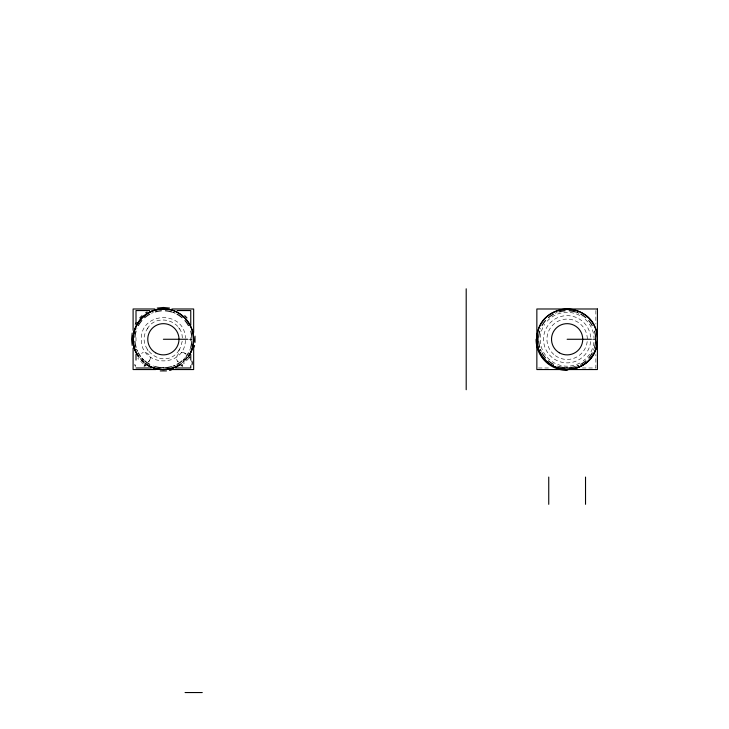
<?xml version="1.0" encoding="UTF-8"?>
<svg xmlns="http://www.w3.org/2000/svg" width="729" height="729" viewBox="0 0 729 729"><rect width="100%" height="100%" fill="white"/><g stroke="black" fill="none" stroke-linecap="round" stroke-linejoin="round"><path stroke-width="0.55" stroke-dasharray="3.65 2.73" d="M538.64 337.181L538.567 339.267A28.568 28.568 0 0 0 538.64 341.3M185.43 340.352C184.71 368.427 140.642 367.343 141.298 339.267C140.642 311.183 184.71 310.098 185.43 338.183M182.204 341.181L180.865 346.74L178.605 350.904L179.653 349.282L179.134 350.12M190.743 347.496L189.768 350.193M594.5 347.496L593.524 350.193M149.472 360.627C153.063 355.305 144.707 350.066 141.554 353.456M136.697 329.061L136.997 328.332M540.444 329.061L540.754 328.332M149.172 361.119L148.534 361.958M149.636 360.354L148.552 361.93M179.152 350.093C165.091 372.182 132.76 347.851 148.16 327.631L147.112 329.253C155.414 312.705 182.769 319.949 182.268 338.311M187.973 356.882L182.596 362.678A30.299 30.299 0 0 0 187.699 357.301M186.97 356.937L183.107 361.265M188.92 358.203L183.553 363.844M185.458 357.383L183.216 359.834L183.571 359.461A28.568 28.568 0 0 0 184.975 357.975M172.609 366.304L174.559 365.566M576.357 366.304L578.307 365.566M164.426 367.817L162.339 367.817M566.096 367.817L568.183 367.817M188.656 339.267L191.955 339.267L191.882 337.181M592.413 339.267L595.711 339.267L595.629 337.181M163.378 367.981L165.091 367.981M538.421 367.981L550.987 367.981M567.135 367.981L568.93 367.981M582.389 367.981L595.848 367.981L595.848 354.467M564.009 367.662L567.135 367.826M160.252 367.662L163.378 367.826A28.568 28.568 0 0 0 165.419 367.762M575.427 311.939L578.307 312.969M557.084 365.967L558.842 366.596M171.67 311.939L174.559 312.969M153.336 365.967L155.095 366.596M184.738 353.173C179.425 349.783 173.529 357.748 178.222 361.948M185.239 353.474L186.068 354.112M184.464 353.009L186.041 354.094M143.212 363.844L137.845 358.203M142.1 358.331L143.549 359.834L141.308 357.383M141.608 359.187L143.659 361.265L140.67 358.085M178.186 361.912L177.566 361.092M178.623 327.658L179.626 329.216M148.142 350.868L147.13 349.309M541.264 351.396L540.444 349.473M137.508 351.396L136.697 349.473M595.848 310.554L595.848 324.068M595.848 337.573L595.848 340.953M190.761 337.573L190.761 340.953M136.004 337.573L136.004 340.953M595.639 337.226A28.568 28.568 0 0 1 595.639 341.3M579.008 365.256A28.568 28.568 0 0 1 577.122 366.04M541.146 351.132A28.568 28.568 0 0 1 540.362 349.255M555.27 313.279A28.568 28.568 0 0 1 557.147 312.495M577.122 312.495A28.568 28.568 0 0 1 579.008 313.279M191.882 337.226A28.568 28.568 0 0 1 191.882 341.3M175.252 365.256A28.568 28.568 0 0 1 173.365 366.04M143.176 359.47A28.568 28.568 0 0 1 141.791 357.975M137.389 351.132A28.568 28.568 0 0 1 136.615 349.255M151.514 313.279A28.568 28.568 0 0 1 153.4 312.495M173.365 312.495A28.568 28.568 0 0 1 175.252 313.279M186.888 358.349A30.281 30.281 0 0 1 183.271 362.103M144.296 362.778A30.281 30.281 0 0 1 139.877 358.349M585.232 319.293A26.955 26.955 0 0 1 583.191 360.91M579.837 363.033A26.955 26.955 0 0 1 544.727 324.296M547.169 321.17A26.955 26.955 0 0 1 582.106 316.86M590.645 341.582A23.62 23.62 0 0 1 554.341 359.115A23.62 23.62 0 0 1 555.325 318.81A23.62 23.62 0 0 1 590.727 338.11M185.13 359.206L183.125 361.247L185.13 359.206M144.169 362.678L139.977 358.477A30.299 30.299 0 0 0 144.169 362.668M555.38 355.679A20.184 20.184 0 0 0 587.228 341.245A20.184 20.184 0 0 0 558.806 320.878A20.184 20.184 0 0 0 555.38 355.679"/><path stroke-width="1.09" d="M138.209 356.089C124.395 337.363 140.141 307.911 163.378 308.987C186.624 307.911 202.37 337.363 188.556 356.089A30.299 30.299 0 0 0 193.659 339.267M536.854 339.267C536.927 299.583 597.343 299.583 597.416 339.267C597.343 378.952 536.927 378.952 536.854 339.267A30.299 30.299 0 0 0 567.116 369.557A30.299 30.299 0 0 0 597.416 339.267A30.281 30.281 0 0 0 551.999 313.042A30.281 30.281 0 0 0 551.999 365.493A30.281 30.281 0 0 0 597.416 339.267M195.026 342.384L195.026 336.151M192.301 363.352L191.946 364.782M132.195 333.062L131.585 339.267L132.195 345.464M194.224 346.995L194.57 345.464M135.339 324.277L136.104 322.92M139.822 317.908L142.027 315.703M144.98 365.502L144.214 366.14M181.047 365.703L182.323 364.801M145.718 312.832L147.039 311.994M180.209 364.445C170.313 371.189 156.453 371.189 146.556 364.445M169.584 370.45L171.105 370.113M157.182 308.075L163.378 307.465L169.584 308.075M166.494 370.906L160.262 370.906M154.867 308.987L133.097 308.987L133.097 330.292M171.898 308.987L193.659 308.987L193.659 332.533M149.691 310.554L136.004 310.554L136.004 322.938M177.065 310.554L190.761 310.554L190.761 325.189M163.378 339.267L187.635 339.267M567.135 339.267L591.392 339.267M136.004 367.981L151.404 367.981M175.361 367.981L190.761 367.981L190.761 365.73M155.815 369.548L133.097 369.548L133.097 348.234M170.951 369.548L193.659 369.548L193.659 347.113M185.066 692.55L202.261 692.55M144.442 364.801L145.718 365.703M182.551 366.14L181.803 365.521M184.738 315.703L186.943 317.908M135.539 366.067L134.81 364.782M191.836 361.01L192.292 362.614M585.524 477.058L585.524 504.322M548.746 477.058L548.746 504.322M466.196 288.793L466.196 389.733M190.761 354.467L190.761 360.099M136.004 354.467L136.004 360.099M595.639 341.3A28.568 28.568 0 0 1 594.554 347.314M592.212 352.954A28.568 28.568 0 0 1 588.731 357.975M585.843 360.855A28.568 28.568 0 0 1 580.831 364.345M575.181 366.678A28.568 28.568 0 0 1 569.176 367.762M565.093 367.762A28.568 28.568 0 0 1 559.088 366.678M553.439 364.345A28.568 28.568 0 0 1 548.427 360.855M545.538 357.975A28.568 28.568 0 0 1 542.057 352.954M539.724 347.314A28.568 28.568 0 0 1 538.64 341.3M538.64 337.226A28.568 28.568 0 0 1 539.724 331.212M542.057 325.571A28.568 28.568 0 0 1 545.538 320.55M548.427 317.671A28.568 28.568 0 0 1 553.439 314.19M559.088 311.848A28.568 28.568 0 0 1 565.093 310.764M569.176 310.764A28.568 28.568 0 0 1 575.181 311.848M580.831 314.19A28.568 28.568 0 0 1 585.843 317.671M588.731 320.55A28.568 28.568 0 0 1 592.212 325.571M594.554 331.212A28.568 28.568 0 0 1 595.639 337.226M567.135 370.332A31.074 31.074 0 0 1 536.061 339.267M191.882 341.3A28.568 28.568 0 0 1 190.798 347.314M188.456 352.954A28.568 28.568 0 0 1 186.25 356.39M182.095 360.855A28.568 28.568 0 0 1 177.074 364.345M171.433 366.678A28.568 28.568 0 0 1 165.419 367.762M161.346 367.762A28.568 28.568 0 0 1 155.332 366.678M149.691 364.345A28.568 28.568 0 0 1 144.67 360.855M140.506 356.39A28.568 28.568 0 0 1 138.3 352.954M135.968 347.314A28.568 28.568 0 0 1 134.883 341.3M134.883 337.226A28.568 28.568 0 0 1 135.968 331.212M138.3 325.571A28.568 28.568 0 0 1 141.791 320.55M144.67 317.671A28.568 28.568 0 0 1 149.691 314.19M155.332 311.848A28.568 28.568 0 0 1 161.346 310.764M165.419 310.764A28.568 28.568 0 0 1 171.433 311.848M177.074 314.19A28.568 28.568 0 0 1 182.095 317.671M184.975 320.55A28.568 28.568 0 0 1 188.456 325.571M190.798 331.212A28.568 28.568 0 0 1 191.882 337.226M138.036 355.834A30.281 30.281 0 0 1 143.495 316.432A30.281 30.281 0 0 1 183.271 316.432A30.281 30.281 0 0 1 188.729 355.834M179.954 364.609A30.281 30.281 0 0 1 145.117 363.416M181.412 363.598A30.299 30.299 0 0 1 163.369 369.557A30.299 30.299 0 0 1 145.344 363.589M133.097 339.267A30.299 30.299 0 0 1 163.396 308.968M139.048 357.292A30.299 30.299 0 0 1 133.088 339.249M597.416 308.987L536.854 308.987L536.854 369.548L597.416 369.548L597.416 308.987M189.622 357.675L189.048 357.082L189.622 357.675M559.325 352.79A15.61 15.61 0 0 0 582.744 339.267A15.61 15.61 0 0 0 559.325 325.745A15.61 15.61 0 0 0 559.325 352.79M155.578 352.79A15.61 15.61 0 0 0 178.997 339.267A15.61 15.61 0 0 0 155.578 325.745A15.61 15.61 0 0 0 155.578 352.79"/></g></svg>
